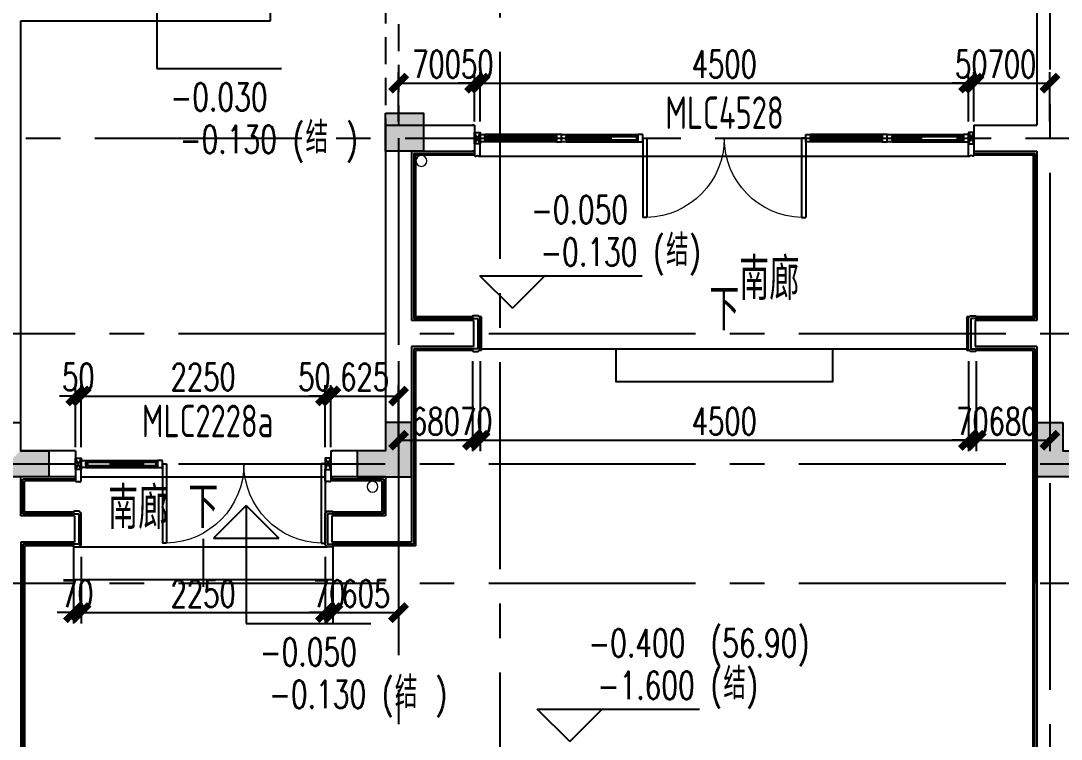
# Model space of a CAD drawing. Extents: x 296441 to 853063, y 459050 to 1117990.
# Drawn here: x 639418 to 649002, y 723777 to 730393 of the extents above; entities that cross this region are included whole.
import ezdxf

# ---------------------------------------------------------------- set-up
doc = ezdxf.new("R2010")
doc.units = 0
doc.header["$LTSCALE"] = 1000
doc.linetypes.add('14-GRID$0$CENTER2', pattern=[28.575, 19.05, -3.175, 3.175, -3.175])
doc.linetypes.add('DZ-3-PLAN-FL01$0$DASHED2', pattern=[0.375, 0.25, -0.125])
for name, color, linetype in [('0-COL', 50, 'Continuous'), ('0-COL-H1', 170, 'Continuous'), ('14-GRID$0$G-GRID', 9, '14-GRID$0$CENTER2'), ('14-PLAN-BS01-P$0$A-OVLK', 140, 'Continuous'), ('14-PLAN-BS01-P$0$A-WALL-FNSH', 6, 'Continuous'), ('20-PLAN-FL01-P$0$A-WALL', 1, 'Continuous'), ('DIM_ELEV', 3, 'Continuous'), ('DZ-3-PLAN-FL01$0$A-WALL', 1, 'Continuous'), ('DZ-3-TEXT-FL01$0$A-ROOM-IDEN', 4, 'Continuous'), ('DZ-PLAN-MAIN-FL01$0$A-WIND-IDEN', 33, 'Continuous'), ('DZ-TEXT-FL01$0$A-ROOM-IDEN', 4, 'Continuous'), ('E2-E3-FL01$0$A-WALL', 1, 'Continuous'), ('E2-E3-FL01$0$E1-FL01$0$A-ANNO-ARRW', 2, 'Continuous'), ('E2-E3-FL01$0$E1-FL01$0$A-DOOR', 4, 'Continuous'), ('E2-E3-FL01$0$E1-FL01$0$A-FLOR', 23, 'Continuous'), ('E2-E3-FL01$0$E1-FL01$0$A-OVLK', 140, 'Continuous'), ('E2-E3-FL01$0$E1-FL01$0$A-SECT-WIND', 155, 'Continuous'), ('E2-E3-FL01$0$E1-FL01$0$A-SECT-WOOD', 17, 'Continuous'), ('E2-E3-FL01$0$E1-FL01$0$A-WALL', 1, 'Continuous'), ('E2-E3-FL01$0$E1-FL01$0$A-WALL-FNSH', 6, 'Continuous'), ('E2-E3-FL01$0$E1-FL01$0$G-XREF', 2, 'Continuous'), ('E2-E3-FL01$0$menchuangtao1$0$A-DETL-STONE', 42, 'Continuous'), ('E2-E3-FL01$0$menchuangtao1$0$A-WALL', 1, 'Continuous'), ('E2-E3-FL01$0$menchuangtao1$0$A_CUR_FRAME', 112, 'Continuous'), ('E2-E3-FL01$0$menchuangtao2$0$A-DETL-STONE', 42, 'Continuous'), ('E2-E3-FL01$0$menchuangtao2$0$A-WALL', 1, 'Continuous'), ('E4-FL01$0$E1-FL01$0$A-WALL', 1, 'Continuous'), ('PUB_TEXT', 7, 'Continuous'), ('WALL', 242, 'Continuous'), ('ZT1_Dim---标注---PM、LM、DY、JD', 252, 'Continuous')]:
    doc.layers.add(name, color=color, linetype=linetype)
doc.layers.add('E2-E3-FL01$0$E1-FL01$0$P-SEWG-EQPM', color=4, linetype='Continuous', lineweight=0)
doc.styles.add('_TCH_DIM', font='SIMPLEX', dxfattribs={"bigfont": 'GBCBIG'})
doc.styles.get("Standard").update_dxf_attribs({"font": 'gbenor.shx', "bigfont": 'gbcbig.shx'})
doc.styles.add('ZT-DIMSTYLE', font='ROMANS.shx', dxfattribs={"width": 0.7, "bigfont": 'CHINESE.shx'})
doc.dimstyles.new('ZT-DIM100', dxfattribs={"dimscale": 100, "dimtxt": 2.5, "dimasz": 1.5, "dimexe": 1, "dimexo": 1, "dimgap": 0.5, "dimtad": 1, "dimdec": 0, "dimdsep": 46, "dimtxsty": 'ZT-DIMSTYLE', "dimblk": 'ARCHTICK', "dimcen": 2.5, "dimclrd": 175, "dimclre": 175, "dimclrt": 7, "dimazin": 2, "dimtfac": 1, "dimtix": 1, "dimtmove": 2, "dimatfit": 3, "dimfxl": 0, "dimarcsym": 0})

# ---------------------------------------------------------------- blocks, each defined once
blk = doc.blocks.new('tt13')
at = {"layer": 'DIM_ELEV'}
for p, q in [((860655.5, 247314.1), (860655.5, 246228.6)), ((860655.5, 246228.6), (861805.5, 246228.6)), ((863930.8, 244021), (863630.8, 244321)), ((863630.8, 244321), (865126.8, 244321)), ((863930.8, 244021), (864230.8, 244321)), ((861478.1, 242204.8), (861178.1, 241904.8)), ((861478.1, 242204.8), (861778.1, 241904.8)), ((861478.1, 242204.8), (861478.1, 241119.3)), ((861178.1, 241904.8), (861778.1, 241904.8)), ((861478.1, 241119.3), (862628.1, 241119.3)), ((864458.8, 240030.3), (864158.8, 240330.3)), ((864158.8, 240330.3), (865654.8, 240330.3)), ((864458.8, 240030.3), (864758.8, 240330.3))]:
    blk.add_line(p, q, dxfattribs=at)
at = {"layer": 'DZ-3-TEXT-FL01$0$A-ROOM-IDEN'}
for p in [(866019.4, 244097.6), (860206.3, 241989)]:
    blk.add_text('南廊', height=385.82, dxfattribs=at).set_placement(p)
at = {"layer": 'DZ-PLAN-MAIN-FL01$0$A-WIND-IDEN', "color": 2, "width": 0.8}
for s, p in [('MLC4528', (865339.6, 245673.1)), ('MLC2228a', (860517.7, 242833.7))]:
    blk.add_text(s, height=300, dxfattribs=at).set_placement(p)
at = {"layer": 'PUB_TEXT', "style": '_TCH_DIM', "width": 0.705882}
for s, p in [('-0.030', (860781.2, 245838.6)), ('(', (861905.5, 245448.6)), (')', (862399, 245448.6)), ('-0.130', (860867, 245448.6)), ('-0.050', (864102.5, 244801)), ('-0.130', (864188.2, 244411)), ('(', (865226.8, 244411)), (')', (865557.4, 244411)), ('-0.400', (864630.5, 240810.3)), ('(56.90)', (865754.8, 240810.3)), ('-0.050', (861603.8, 240729.3)), ('(', (862728.1, 240339.3)), (')', (863221.6, 240339.3)), ('-1.600', (864716.2, 240420.3)), ('(', (865754.8, 240420.3)), (')', (866085.4, 240420.3)), ('-0.130', (861689.5, 240339.3))]:
    blk.add_text(s, height=255, dxfattribs=at).set_placement(p)
at = {"layer": 'PUB_TEXT', "style": '_TCH_DIM'}
for p in [(862025.5, 245448.6), (865346.8, 244411), (865874.8, 240420.3), (862848.1, 240339.3)]:
    blk.add_text('结', height=289.4, dxfattribs=at).set_placement(p)
blk = doc.blocks.new('E2-E3-FL01$0$menchuangtao1')
at = {"layer": 'E2-E3-FL01$0$menchuangtao1$0$A-DETL-STONE'}
blk.add_lwpolyline([(-10, -52.5), (-10, -159.2, -0.471625), (-15, -162.1, -0.528396), (-19.5, -164.7, 0.241692), (-50.5, -164.7, -0.528396), (-55, -162.1, -0.471625), (-60, -159.2), (-60, -52.5)], format="xyb", close=True, dxfattribs=at)
at = {"layer": 'E2-E3-FL01$0$menchuangtao1$0$A-WALL'}
for p, q in [((-10, 120), (-10, -120)), ((-10, 120), (10, 120)), ((-10, -120), (10, -120))]:
    blk.add_line(p, q, dxfattribs=at)
at = {"layer": 'E2-E3-FL01$0$menchuangtao1$0$A_CUR_FRAME'}
for p, q in [((-60, -52.5), (-10, 52.5)), ((-60, 52.5), (-10, -52.5))]:
    blk.add_line(p, q, dxfattribs=at)
blk.add_lwpolyline([(-10, -52.5), (-10, 52.5), (-60, 52.5), (-60, -52.5)], close=True, dxfattribs=at)
blk = doc.blocks.new('E2-E3-FL01$0$menchuangtao2')
at = {"layer": 'E2-E3-FL01$0$menchuangtao2$0$A-DETL-STONE'}
blk.add_lwpolyline([(40, 140), (40, -140), (40, -140), (-10, -140), (-10, -159), (-4, -165), (42, -165), (45, -162), (45, -159), (48, -159), (48, -156, 0.414214), (57, -147), (60, -147), (60, -147), (60, 147), (57, 147, 0.414214), (48, 156), (48, 159), (45, 159), (45, 162), (42, 165), (-4, 165), (-10, 159), (-10, 140)], format="xyb", close=True, dxfattribs=at)
at = {"layer": 'E2-E3-FL01$0$menchuangtao2$0$A-WALL'}
blk.add_line((0, 120), (0, -120), dxfattribs=at)
blk.add_line((0, 120), (0, -120), dxfattribs=at)
blk = doc.blocks.new('E2-E3-FL01$0$E1-FL01$0$B-PLAN-FL01$0$$DorLib2D$00000002')
for p, q in [((-0.5, 0), (-0.5, 0.4875)), ((-0.475, 0.4875), (-0.5, 0.4875)), ((-0.475, 0), (-0.475, 0.4875)), ((0.475, 0), (0.475, 0.4875)), ((0.475, 0.4875), (0.5, 0.4875)), ((0.5, 0), (0.5, 0.4875)), ((-0.5, 0), (-0.475, 0)), ((0.5, 0), (0.475, 0))]:
    blk.add_line(p, q)
at = {"lineweight": 13}
for centre, start, end in [((-0.4875, 0), 0, 88.53072), ((0.4875, 0), 91.46928, 180)]:
    blk.add_arc(centre, 0.4875, start, end, dxfattribs=at)
blk = doc.blocks.new('E2-E3-FL01$0$E1-FL01$0$750----DDDD')
at = {"layer": 'E2-E3-FL01$0$E1-FL01$0$A-SECT-WIND'}
for p, q in [((45, 32.5), (705, 32.5)), ((60, 15), (690, 15)), ((45, -32.5), (705, -32.5)), ((60, -15), (690, -15))]:
    blk.add_line(p, q, dxfattribs=at)
at = {"layer": 'E2-E3-FL01$0$E1-FL01$0$A-SECT-WOOD'}
for points in [[(0, 32.5), (45, 32.5), (45, -32.5), (0, -32.5)], [(60, 15), (60, -15), (45, -15), (45, 15)], [(690, 15), (690, -15), (705, -15), (705, 15)], [(750, 32.5), (705, 32.5), (705, -32.5), (750, -32.5)]]:
    blk.add_lwpolyline(points, close=True, dxfattribs=at)
blk = doc.blocks.new('9.6N一层')
at = {"layer": 'DZ-3-PLAN-FL01$0$A-WALL', "color": 33, "linetype": 'DZ-3-PLAN-FL01$0$DASHED2'}
for p, q in [((701381.5, 211323.4), (701381.5, 208143.4)), ((701501.5, 211203.4), (701501.5, 208143.4))]:
    blk.add_line(p, q, dxfattribs=at)
at = {"layer": 'E2-E3-FL01$0$A-WALL'}
blk.add_line((704356.5, 205143.4), (704861.5, 205143.4), dxfattribs=at)
at = {"layer": 'E2-E3-FL01$0$E1-FL01$0$A-ANNO-ARRW'}
for points in [[(698381.5, 206154.6, 0, 0, 0), (698381.5, 206012.3, 80, 0, 0), (698381.5, 205712.3, 0, 0, 0)], [(703181.5, 204333.3, 0, 0, 0), (703181.5, 204190.9, 80, 0, 0), (703181.5, 203890.9, 0, 0, 0)]]:
    blk.add_lwpolyline(points, format="xyseb", dxfattribs=at)
blk.add_lwpolyline([(703181.5, 204333.3), (703181.5, 203890.9)], dxfattribs=at)
at = {"layer": 'E2-E3-FL01$0$E1-FL01$0$A-FLOR'}
for p, q in [((700640.5, 207858.4), (696122.5, 207858.4)), ((704306.5, 204903.4), (702056.5, 204903.4))]:
    blk.add_line(p, q, dxfattribs=at)
at = {"layer": 'E2-E3-FL01$0$E1-FL01$0$A-OVLK'}
for p, q in [((695536.5, 207868.4), (695536.5, 206378.4)), ((696081.5, 207868.4), (695536.5, 207868.4)), ((701226.5, 207868.4), (700681.5, 207868.4)), ((701226.5, 207868.4), (701226.5, 206378.4)), ((695536.5, 206378.4), (696061.5, 206378.4)), ((696123.6, 206378.4), (696146.5, 206378.4)), ((696146.5, 206378.4), (696146.5, 206068.4)), ((700616.5, 206378.4), (700639.4, 206378.4)), ((700616.5, 206068.4), (700616.5, 206378.4)), ((700701.5, 206378.4), (701226.5, 206378.4)), ((695536.5, 206068.4), (696061.5, 206068.4)), ((695536.5, 206068.4), (695536.5, 203923.4)), ((696123.6, 206068.4), (696146.5, 206068.4)), ((700616.5, 206083.4), (696146.5, 206083.4)), ((700616.5, 206068.4), (700639.4, 206068.4)), ((700701.5, 206068.4), (701226.5, 206068.4)), ((701226.5, 206068.4), (701226.5, 204268.4)), ((701536.5, 204868.4), (701536.5, 204578.4)), ((701536.5, 204868.4), (702006.5, 204868.4)), ((704356.5, 204868.4), (704826.5, 204868.4)), ((704826.5, 204578.4), (704826.5, 204868.4)), ((701536.5, 204578.4), (701986.5, 204578.4)), ((704376.5, 204578.4), (704826.5, 204578.4)), ((701226.5, 204268.4), (701986.5, 204268.4)), ((701986.5, 204264.4), (701986.5, 203958.4)), ((704324.5, 204258.4), (702038.5, 204258.4)), ((704376.5, 204268.4), (704826.5, 204268.4)), ((704376.5, 204264.4), (704376.5, 203958.4)), ((704826.5, 204268.4), (704826.5, 203923.4)), ((704376.5, 203958.4), (701986.5, 203958.4))]:
    blk.add_line(p, q, dxfattribs=at)
blk.add_lwpolyline([(699381.5, 206083.4), (699381.5, 205783.4), (697381.5, 205783.4), (697381.5, 206083.4)], dxfattribs=at)
at = {"layer": 'E2-E3-FL01$0$E1-FL01$0$A-WALL'}
for p, q in [((695501.5, 212403.4), (695501.5, 208143.4)), ((704861.5, 205143.4), (704861.5, 209103.4)), ((696071.5, 208143.4), (695501.5, 208143.4)), ((701501.5, 208143.4), (700691.5, 208143.4)), ((701501.5, 208143.4), (701501.5, 205143.4)), ((695501.5, 207903.4), (695501.5, 206343.4)), ((696071.5, 207903.4), (695501.5, 207903.4)), ((701261.5, 207903.4), (700691.5, 207903.4)), ((701261.5, 207903.4), (701261.5, 206343.4)), ((695501.5, 206343.4), (696071.5, 206343.4)), ((700691.5, 206343.4), (701261.5, 206343.4)), ((695501.5, 206103.4), (696071.5, 206103.4)), ((695501.5, 206103.4), (695501.5, 203923.4)), ((700691.5, 206103.4), (701261.5, 206103.4)), ((701261.5, 206103.4), (701261.5, 204303.4)), ((701501.5, 205143.4), (701996.5, 205143.4)), ((704366.5, 205143.4), (704861.5, 205143.4)), ((701501.5, 204903.4), (701501.5, 204543.4)), ((701501.5, 204903.4), (701996.5, 204903.4)), ((704366.5, 204903.4), (704861.5, 204903.4)), ((704861.5, 204543.4), (704861.5, 204903.4)), ((701501.5, 204543.4), (701996.5, 204543.4)), ((704366.5, 204543.4), (704861.5, 204543.4)), ((701261.5, 204303.4), (701996.5, 204303.4)), ((704366.5, 204303.4), (704861.5, 204303.4)), ((704861.5, 204303.4), (704861.5, 203923.4))]:
    blk.add_line(p, q, dxfattribs=at)
at = {"layer": 'E2-E3-FL01$0$E1-FL01$0$A-WALL-FNSH'}
for p, q in [((695521.5, 207883.4), (695521.5, 206363.4)), ((696081.5, 207883.4), (695521.5, 207883.4)), ((701241.5, 207883.4), (700681.5, 207883.4)), ((701241.5, 207883.4), (701241.5, 206363.4)), ((695521.5, 206363.4), (696071.5, 206363.4)), ((700691.5, 206363.4), (701241.5, 206363.4)), ((695521.5, 206083.4), (696071.5, 206083.4)), ((695521.5, 206083.4), (695521.5, 203923.4)), ((700691.5, 206083.4), (701241.5, 206083.4)), ((701241.5, 206083.4), (701241.5, 204283.4)), ((701521.5, 204883.4), (701521.5, 204563.4)), ((701521.5, 204883.4), (702006.5, 204883.4)), ((704356.5, 204883.4), (704841.5, 204883.4)), ((704841.5, 204563.4), (704841.5, 204883.4)), ((701521.5, 204563.4), (701996.5, 204563.4)), ((704366.5, 204563.4), (704841.5, 204563.4)), ((701241.5, 204283.4), (701996.5, 204283.4)), ((704366.5, 204283.4), (704841.5, 204283.4)), ((704841.5, 204283.4), (704841.5, 203923.4))]:
    blk.add_line(p, q, dxfattribs=at)
at = {"layer": 'E2-E3-FL01$0$E1-FL01$0$P-SEWG-EQPM'}
for centre in [(701171.5, 207813.4), (701621.5, 204813.4)]:
    blk.add_circle(centre, 50, dxfattribs=at)
at = {"layer": 'WALL'}
for p, q in [((702561.5, 209103.4), (702561.5, 209343.4)), ((704581.5, 209103.4), (702561.5, 209103.4)), ((704861.5, 209103.4), (704581.5, 209103.4))]:
    blk.add_line(p, q, dxfattribs=at)
at = {"extrusion": (0, 0, -1), "zscale": -1}
for p in [(-696881.5, 208023.4), (-699881.5, 208023.4), (-704306.5, 205023.4)]:
    blk.add_blockref('E2-E3-FL01$0$E1-FL01$0$750----DDDD', p, dxfattribs=at)
for p in [(696881.5, 208023.4), (699881.5, 208023.4)]:
    blk.add_blockref('E2-E3-FL01$0$E1-FL01$0$750----DDDD', p)
at = {"layer": 'E2-E3-FL01$0$E1-FL01$0$A-DOOR', "xscale": 1500, "yscale": 1500, "zscale": 1500, "rotation": 180}
for p in [(698381.5, 208023.4), (702806.5, 205023.4)]:
    blk.add_blockref('E2-E3-FL01$0$E1-FL01$0$B-PLAN-FL01$0$$DorLib2D$00000002', p, dxfattribs=at)
at = {"layer": 'E2-E3-FL01$0$E1-FL01$0$G-XREF', "extrusion": (0, 0, -1), "zscale": -1}
for name, p in [('E2-E3-FL01$0$menchuangtao1', (-696071.5, 208023.4)), ('E2-E3-FL01$0$menchuangtao2', (-700691.5, 206223.4)), ('E2-E3-FL01$0$menchuangtao1', (-701996.5, 205023.4)), ('E2-E3-FL01$0$menchuangtao2', (-704366.5, 204423.4))]:
    blk.add_blockref(name, p, dxfattribs=at)
at = {"layer": 'E2-E3-FL01$0$E1-FL01$0$G-XREF'}
for name, p in [('E2-E3-FL01$0$menchuangtao1', (700691.5, 208023.4)), ('E2-E3-FL01$0$menchuangtao2', (696071.5, 206223.4)), ('E2-E3-FL01$0$menchuangtao1', (704366.5, 205023.4)), ('E2-E3-FL01$0$menchuangtao2', (701996.5, 204423.4))]:
    blk.add_blockref(name, p, dxfattribs=at)
blk = doc.blocks.new('_ArchTick')
at = {"color": 0, "linetype": 'ByBlock', "const_width": 0.4}
blk.add_lwpolyline([(-0.5, -0.5), (0.5, 0.5)], dxfattribs=at)
blk = doc.blocks.new('*D942')
at = {"layer": 'Defpoints', "color": 0, "ltscale": 1000, "transparency": 16777216}
for p in [(648218.5, 727357.6), (648898.5, 727357.6), (648898.5, 726529.8)]:
    blk.add_point(p, dxfattribs=at)
at = {"layer": 'ZT1_Dim---标注---PM、LM、DY、JD', "color": 175, "linetype": 'ByBlock', "lineweight": -2, "ltscale": 1000, "transparency": 16777216}
for p, q in [((648218.5, 727257.6), (648218.5, 726429.8)), ((648898.5, 727257.6), (648898.5, 726429.8)), ((648218.5, 726529.8), (648898.5, 726529.8))]:
    blk.add_line(p, q, dxfattribs=at)
at = {"layer": 'ZT1_Dim---标注---PM、LM、DY、JD', "color": 175, "lineweight": -2, "ltscale": 1000, "transparency": 16777216, "xscale": 150, "yscale": 150, "zscale": 150, "rotation": 180}
blk.add_blockref('_ArchTick', (648218.5, 726529.8), dxfattribs=at)
at = {"layer": 'ZT1_Dim---标注---PM、LM、DY、JD', "color": 175, "lineweight": -2, "ltscale": 1000, "transparency": 16777216, "xscale": 150, "yscale": 150, "zscale": 150}
blk.add_blockref('_ArchTick', (648898.5, 726529.8), dxfattribs=at)
at = {"layer": 'ZT1_Dim---标注---PM、LM、DY、JD', "color": 7, "ltscale": 1000, "transparency": 16777216, "insert": (648558.5, 726704.8), "char_height": 250, "attachment_point": 5, "style": 'ZT-DIMSTYLE'}
blk.add_mtext('680', dxfattribs=at)
blk = doc.blocks.new('*D943')
at = {"layer": 'Defpoints', "color": 0, "ltscale": 1000, "transparency": 16777216}
for p in [(648148.5, 727357.6), (648218.5, 727357.6), (648218.5, 726529.8)]:
    blk.add_point(p, dxfattribs=at)
at = {"layer": 'ZT1_Dim---标注---PM、LM、DY、JD', "color": 175, "linetype": 'ByBlock', "lineweight": -2, "ltscale": 1000, "transparency": 16777216}
for p, q in [((648148.5, 727257.6), (648148.5, 726429.8)), ((648218.5, 727257.6), (648218.5, 726429.8)), ((648148.5, 726529.8), (647998.5, 726529.8)), ((648148.5, 726529.8), (648218.5, 726529.8)), ((648218.5, 726529.8), (648368.5, 726529.8))]:
    blk.add_line(p, q, dxfattribs=at)
at = {"layer": 'ZT1_Dim---标注---PM、LM、DY、JD', "color": 175, "lineweight": -2, "ltscale": 1000, "transparency": 16777216, "xscale": 150, "yscale": 150, "zscale": 150}
blk.add_blockref('_ArchTick', (648148.5, 726529.8), dxfattribs=at)
at = {"layer": 'ZT1_Dim---标注---PM、LM、DY、JD', "color": 175, "lineweight": -2, "ltscale": 1000, "transparency": 16777216, "xscale": 150, "yscale": 150, "zscale": 150, "rotation": 180}
blk.add_blockref('_ArchTick', (648218.5, 726529.8), dxfattribs=at)
at = {"layer": 'ZT1_Dim---标注---PM、LM、DY、JD', "color": 7, "ltscale": 1000, "transparency": 16777216, "insert": (648183.5, 726704.8), "char_height": 250, "attachment_point": 5, "style": 'ZT-DIMSTYLE'}
blk.add_mtext('70', dxfattribs=at)
blk = doc.blocks.new('*D944')
at = {"layer": 'Defpoints', "color": 0, "ltscale": 1000, "transparency": 16777216}
for p in [(643648.5, 727357.6), (648148.5, 727357.6), (648148.5, 726529.8)]:
    blk.add_point(p, dxfattribs=at)
at = {"layer": 'ZT1_Dim---标注---PM、LM、DY、JD', "color": 175, "linetype": 'ByBlock', "lineweight": -2, "ltscale": 1000, "transparency": 16777216}
for p, q in [((643648.5, 727257.6), (643648.5, 726429.8)), ((648148.5, 727257.6), (648148.5, 726429.8)), ((643648.5, 726529.8), (648148.5, 726529.8))]:
    blk.add_line(p, q, dxfattribs=at)
at = {"layer": 'ZT1_Dim---标注---PM、LM、DY、JD', "color": 175, "lineweight": -2, "ltscale": 1000, "transparency": 16777216, "xscale": 150, "yscale": 150, "zscale": 150, "rotation": 180}
blk.add_blockref('_ArchTick', (643648.5, 726529.8), dxfattribs=at)
at = {"layer": 'ZT1_Dim---标注---PM、LM、DY、JD', "color": 175, "lineweight": -2, "ltscale": 1000, "transparency": 16777216, "xscale": 150, "yscale": 150, "zscale": 150}
blk.add_blockref('_ArchTick', (648148.5, 726529.8), dxfattribs=at)
at = {"layer": 'ZT1_Dim---标注---PM、LM、DY、JD', "color": 7, "ltscale": 1000, "transparency": 16777216, "insert": (645898.5, 726704.8), "char_height": 250, "attachment_point": 5, "style": 'ZT-DIMSTYLE'}
blk.add_mtext('4500', dxfattribs=at)
blk = doc.blocks.new('*D945')
at = {"layer": 'Defpoints', "color": 0, "ltscale": 1000, "transparency": 16777216}
for p in [(643578.5, 727357.6), (643648.5, 727357.6), (643648.5, 726529.8)]:
    blk.add_point(p, dxfattribs=at)
at = {"layer": 'ZT1_Dim---标注---PM、LM、DY、JD', "color": 175, "linetype": 'ByBlock', "lineweight": -2, "ltscale": 1000, "transparency": 16777216}
for p, q in [((643578.5, 727257.6), (643578.5, 726429.8)), ((643648.5, 727257.6), (643648.5, 726429.8)), ((643578.5, 726529.8), (643428.5, 726529.8)), ((643578.5, 726529.8), (643648.5, 726529.8)), ((643648.5, 726529.8), (643798.5, 726529.8))]:
    blk.add_line(p, q, dxfattribs=at)
at = {"layer": 'ZT1_Dim---标注---PM、LM、DY、JD', "color": 175, "lineweight": -2, "ltscale": 1000, "transparency": 16777216, "xscale": 150, "yscale": 150, "zscale": 150}
blk.add_blockref('_ArchTick', (643578.5, 726529.8), dxfattribs=at)
at = {"layer": 'ZT1_Dim---标注---PM、LM、DY、JD', "color": 175, "lineweight": -2, "ltscale": 1000, "transparency": 16777216, "xscale": 150, "yscale": 150, "zscale": 150, "rotation": 180}
blk.add_blockref('_ArchTick', (643648.5, 726529.8), dxfattribs=at)
at = {"layer": 'ZT1_Dim---标注---PM、LM、DY、JD', "color": 7, "ltscale": 1000, "transparency": 16777216, "insert": (643613.5, 726704.8), "char_height": 250, "attachment_point": 5, "style": 'ZT-DIMSTYLE'}
blk.add_mtext('70', dxfattribs=at)
blk = doc.blocks.new('*D937')
at = {"layer": 'Defpoints', "color": 0, "ltscale": 1000, "transparency": 16777216}
for p in [(642898.5, 727357.6), (643578.5, 727357.6), (643578.5, 726529.8)]:
    blk.add_point(p, dxfattribs=at)
at = {"layer": 'ZT1_Dim---标注---PM、LM、DY、JD', "color": 175, "linetype": 'ByBlock', "lineweight": -2, "ltscale": 1000, "transparency": 16777216}
for p, q in [((642898.5, 727257.6), (642898.5, 726429.8)), ((643578.5, 727257.6), (643578.5, 726429.8)), ((642898.5, 726529.8), (643578.5, 726529.8))]:
    blk.add_line(p, q, dxfattribs=at)
at = {"layer": 'ZT1_Dim---标注---PM、LM、DY、JD', "color": 175, "lineweight": -2, "ltscale": 1000, "transparency": 16777216, "xscale": 150, "yscale": 150, "zscale": 150, "rotation": 180}
blk.add_blockref('_ArchTick', (642898.5, 726529.8), dxfattribs=at)
at = {"layer": 'ZT1_Dim---标注---PM、LM、DY、JD', "color": 175, "lineweight": -2, "ltscale": 1000, "transparency": 16777216, "xscale": 150, "yscale": 150, "zscale": 150}
blk.add_blockref('_ArchTick', (643578.5, 726529.8), dxfattribs=at)
at = {"layer": 'ZT1_Dim---标注---PM、LM、DY、JD', "color": 7, "ltscale": 1000, "transparency": 16777216, "insert": (643238.5, 726704.8), "char_height": 250, "attachment_point": 5, "style": 'ZT-DIMSTYLE'}
blk.add_mtext('680', dxfattribs=at)
blk = doc.blocks.new('*D938')
at = {"layer": 'Defpoints', "color": 0, "ltscale": 1000, "transparency": 16777216}
for p in [(648898.5, 729819.1), (648198.5, 729365.1), (648898.5, 729365.1)]:
    blk.add_point(p, dxfattribs=at)
at = {"layer": 'ZT1_Dim---标注---PM、LM、DY、JD', "color": 175, "linetype": 'ByBlock', "lineweight": -2, "ltscale": 1000, "transparency": 16777216}
for p, q in [((648198.5, 729465.1), (648198.5, 729919.1)), ((648898.5, 729465.1), (648898.5, 729919.1)), ((648198.5, 729819.1), (648898.5, 729819.1))]:
    blk.add_line(p, q, dxfattribs=at)
at = {"layer": 'ZT1_Dim---标注---PM、LM、DY、JD', "color": 175, "lineweight": -2, "ltscale": 1000, "transparency": 16777216, "xscale": 150, "yscale": 150, "zscale": 150, "rotation": 180}
blk.add_blockref('_ArchTick', (648198.5, 729819.1), dxfattribs=at)
at = {"layer": 'ZT1_Dim---标注---PM、LM、DY、JD', "color": 175, "lineweight": -2, "ltscale": 1000, "transparency": 16777216, "xscale": 150, "yscale": 150, "zscale": 150}
blk.add_blockref('_ArchTick', (648898.5, 729819.1), dxfattribs=at)
at = {"layer": 'ZT1_Dim---标注---PM、LM、DY、JD', "color": 7, "ltscale": 1000, "transparency": 16777216, "insert": (648548.5, 729994.1), "char_height": 250, "attachment_point": 5, "style": 'ZT-DIMSTYLE'}
blk.add_mtext('700', dxfattribs=at)
blk = doc.blocks.new('*D939')
at = {"layer": 'Defpoints', "color": 0, "ltscale": 1000, "transparency": 16777216}
for p in [(648198.5, 729819.1), (648148.5, 729365.1), (648198.5, 729365.1)]:
    blk.add_point(p, dxfattribs=at)
at = {"layer": 'ZT1_Dim---标注---PM、LM、DY、JD', "color": 175, "linetype": 'ByBlock', "lineweight": -2, "ltscale": 1000, "transparency": 16777216}
for p, q in [((648148.5, 729465.1), (648148.5, 729919.1)), ((648198.5, 729465.1), (648198.5, 729919.1)), ((648148.5, 729819.1), (647998.5, 729819.1)), ((648148.5, 729819.1), (648198.5, 729819.1)), ((648198.5, 729819.1), (648348.5, 729819.1))]:
    blk.add_line(p, q, dxfattribs=at)
at = {"layer": 'ZT1_Dim---标注---PM、LM、DY、JD', "color": 175, "lineweight": -2, "ltscale": 1000, "transparency": 16777216, "xscale": 150, "yscale": 150, "zscale": 150}
blk.add_blockref('_ArchTick', (648148.5, 729819.1), dxfattribs=at)
at = {"layer": 'ZT1_Dim---标注---PM、LM、DY、JD', "color": 175, "lineweight": -2, "ltscale": 1000, "transparency": 16777216, "xscale": 150, "yscale": 150, "zscale": 150, "rotation": 180}
blk.add_blockref('_ArchTick', (648198.5, 729819.1), dxfattribs=at)
at = {"layer": 'ZT1_Dim---标注---PM、LM、DY、JD', "color": 7, "ltscale": 1000, "transparency": 16777216, "insert": (648173.5, 729994.1), "char_height": 250, "attachment_point": 5, "style": 'ZT-DIMSTYLE'}
blk.add_mtext('50', dxfattribs=at)
blk = doc.blocks.new('*D940')
at = {"layer": 'Defpoints', "color": 0, "ltscale": 1000, "transparency": 16777216}
for p in [(648148.5, 729819.1), (643648.5, 729365.1), (648148.5, 729365.1)]:
    blk.add_point(p, dxfattribs=at)
at = {"layer": 'ZT1_Dim---标注---PM、LM、DY、JD', "color": 175, "linetype": 'ByBlock', "lineweight": -2, "ltscale": 1000, "transparency": 16777216}
for p, q in [((643648.5, 729465.1), (643648.5, 729919.1)), ((648148.5, 729465.1), (648148.5, 729919.1)), ((643648.5, 729819.1), (648148.5, 729819.1))]:
    blk.add_line(p, q, dxfattribs=at)
at = {"layer": 'ZT1_Dim---标注---PM、LM、DY、JD', "color": 175, "lineweight": -2, "ltscale": 1000, "transparency": 16777216, "xscale": 150, "yscale": 150, "zscale": 150, "rotation": 180}
blk.add_blockref('_ArchTick', (643648.5, 729819.1), dxfattribs=at)
at = {"layer": 'ZT1_Dim---标注---PM、LM、DY、JD', "color": 175, "lineweight": -2, "ltscale": 1000, "transparency": 16777216, "xscale": 150, "yscale": 150, "zscale": 150}
blk.add_blockref('_ArchTick', (648148.5, 729819.1), dxfattribs=at)
at = {"layer": 'ZT1_Dim---标注---PM、LM、DY、JD', "color": 7, "ltscale": 1000, "transparency": 16777216, "insert": (645898.5, 729994.1), "char_height": 250, "attachment_point": 5, "style": 'ZT-DIMSTYLE'}
blk.add_mtext('4500', dxfattribs=at)
blk = doc.blocks.new('*D941')
at = {"layer": 'Defpoints', "color": 0, "ltscale": 1000, "transparency": 16777216}
for p in [(643648.5, 729819.1), (643598.5, 729365.1), (643648.5, 729365.1)]:
    blk.add_point(p, dxfattribs=at)
at = {"layer": 'ZT1_Dim---标注---PM、LM、DY、JD', "color": 175, "linetype": 'ByBlock', "lineweight": -2, "ltscale": 1000, "transparency": 16777216}
for p, q in [((643598.5, 729465.1), (643598.5, 729919.1)), ((643648.5, 729465.1), (643648.5, 729919.1)), ((643598.5, 729819.1), (643448.5, 729819.1)), ((643598.5, 729819.1), (643648.5, 729819.1)), ((643648.5, 729819.1), (643798.5, 729819.1))]:
    blk.add_line(p, q, dxfattribs=at)
at = {"layer": 'ZT1_Dim---标注---PM、LM、DY、JD', "color": 175, "lineweight": -2, "ltscale": 1000, "transparency": 16777216, "xscale": 150, "yscale": 150, "zscale": 150}
blk.add_blockref('_ArchTick', (643598.5, 729819.1), dxfattribs=at)
at = {"layer": 'ZT1_Dim---标注---PM、LM、DY、JD', "color": 175, "lineweight": -2, "ltscale": 1000, "transparency": 16777216, "xscale": 150, "yscale": 150, "zscale": 150, "rotation": 180}
blk.add_blockref('_ArchTick', (643648.5, 729819.1), dxfattribs=at)
at = {"layer": 'ZT1_Dim---标注---PM、LM、DY、JD', "color": 7, "ltscale": 1000, "transparency": 16777216, "insert": (643623.5, 729994.1), "char_height": 250, "attachment_point": 5, "style": 'ZT-DIMSTYLE'}
blk.add_mtext('50', dxfattribs=at)
blk = doc.blocks.new('*D946')
at = {"layer": 'Defpoints', "color": 0, "ltscale": 1000, "transparency": 16777216}
for p in [(643598.5, 729819.1), (642898.5, 729365.1), (643598.5, 729365.1)]:
    blk.add_point(p, dxfattribs=at)
at = {"layer": 'ZT1_Dim---标注---PM、LM、DY、JD', "color": 175, "linetype": 'ByBlock', "lineweight": -2, "ltscale": 1000, "transparency": 16777216}
for p, q in [((642898.5, 729465.1), (642898.5, 729919.1)), ((643598.5, 729465.1), (643598.5, 729919.1)), ((642898.5, 729819.1), (643598.5, 729819.1))]:
    blk.add_line(p, q, dxfattribs=at)
at = {"layer": 'ZT1_Dim---标注---PM、LM、DY、JD', "color": 175, "lineweight": -2, "ltscale": 1000, "transparency": 16777216, "xscale": 150, "yscale": 150, "zscale": 150, "rotation": 180}
blk.add_blockref('_ArchTick', (642898.5, 729819.1), dxfattribs=at)
at = {"layer": 'ZT1_Dim---标注---PM、LM、DY、JD', "color": 175, "lineweight": -2, "ltscale": 1000, "transparency": 16777216, "xscale": 150, "yscale": 150, "zscale": 150}
blk.add_blockref('_ArchTick', (643598.5, 729819.1), dxfattribs=at)
at = {"layer": 'ZT1_Dim---标注---PM、LM、DY、JD', "color": 7, "ltscale": 1000, "transparency": 16777216, "insert": (643248.5, 729994.1), "char_height": 250, "attachment_point": 5, "style": 'ZT-DIMSTYLE'}
blk.add_mtext('700', dxfattribs=at)
blk = doc.blocks.new('*D973')
at = {"layer": 'Defpoints', "color": 0, "ltscale": 1000, "transparency": 16777216}
for p in [(642293.5, 725557.6), (642898.5, 725557.6), (642898.5, 724942.2)]:
    blk.add_point(p, dxfattribs=at)
at = {"layer": 'ZT1_Dim---标注---PM、LM、DY、JD', "color": 175, "linetype": 'ByBlock', "lineweight": -2, "ltscale": 1000, "transparency": 16777216}
for p, q in [((642293.5, 725457.6), (642293.5, 724842.2)), ((642898.5, 725457.6), (642898.5, 724842.2)), ((642293.5, 724942.2), (642898.5, 724942.2))]:
    blk.add_line(p, q, dxfattribs=at)
at = {"layer": 'ZT1_Dim---标注---PM、LM、DY、JD', "color": 175, "lineweight": -2, "ltscale": 1000, "transparency": 16777216, "xscale": 150, "yscale": 150, "zscale": 150, "rotation": 180}
blk.add_blockref('_ArchTick', (642293.5, 724942.2), dxfattribs=at)
at = {"layer": 'ZT1_Dim---标注---PM、LM、DY、JD', "color": 175, "lineweight": -2, "ltscale": 1000, "transparency": 16777216, "xscale": 150, "yscale": 150, "zscale": 150}
blk.add_blockref('_ArchTick', (642898.5, 724942.2), dxfattribs=at)
at = {"layer": 'ZT1_Dim---标注---PM、LM、DY、JD', "color": 7, "ltscale": 1000, "transparency": 16777216, "insert": (642596, 725117.2), "char_height": 250, "attachment_point": 5, "style": 'ZT-DIMSTYLE'}
blk.add_mtext('605', dxfattribs=at)
blk = doc.blocks.new('*D974')
at = {"layer": 'Defpoints', "color": 0, "ltscale": 1000, "transparency": 16777216}
for p in [(642223.5, 725557.6), (642293.5, 725557.6), (642293.5, 724942.2)]:
    blk.add_point(p, dxfattribs=at)
at = {"layer": 'ZT1_Dim---标注---PM、LM、DY、JD', "color": 175, "linetype": 'ByBlock', "lineweight": -2, "ltscale": 1000, "transparency": 16777216}
for p, q in [((642223.5, 725457.6), (642223.5, 724842.2)), ((642293.5, 725457.6), (642293.5, 724842.2)), ((642223.5, 724942.2), (642073.5, 724942.2)), ((642223.5, 724942.2), (642293.5, 724942.2)), ((642293.5, 724942.2), (642443.5, 724942.2))]:
    blk.add_line(p, q, dxfattribs=at)
at = {"layer": 'ZT1_Dim---标注---PM、LM、DY、JD', "color": 175, "lineweight": -2, "ltscale": 1000, "transparency": 16777216, "xscale": 150, "yscale": 150, "zscale": 150}
blk.add_blockref('_ArchTick', (642223.5, 724942.2), dxfattribs=at)
at = {"layer": 'ZT1_Dim---标注---PM、LM、DY、JD', "color": 175, "lineweight": -2, "ltscale": 1000, "transparency": 16777216, "xscale": 150, "yscale": 150, "zscale": 150, "rotation": 180}
blk.add_blockref('_ArchTick', (642293.5, 724942.2), dxfattribs=at)
at = {"layer": 'ZT1_Dim---标注---PM、LM、DY、JD', "color": 7, "ltscale": 1000, "transparency": 16777216, "insert": (642258.5, 725117.2), "char_height": 250, "attachment_point": 5, "style": 'ZT-DIMSTYLE'}
blk.add_mtext('70', dxfattribs=at)
blk = doc.blocks.new('*D968')
at = {"layer": 'Defpoints', "color": 0, "ltscale": 1000, "transparency": 16777216}
for p in [(639973.5, 725557.6), (642223.5, 725557.6), (642223.5, 724942.2)]:
    blk.add_point(p, dxfattribs=at)
at = {"layer": 'ZT1_Dim---标注---PM、LM、DY、JD', "color": 175, "linetype": 'ByBlock', "lineweight": -2, "ltscale": 1000, "transparency": 16777216}
for p, q in [((639973.5, 725457.6), (639973.5, 724842.2)), ((642223.5, 725457.6), (642223.5, 724842.2)), ((639973.5, 724942.2), (642223.5, 724942.2))]:
    blk.add_line(p, q, dxfattribs=at)
at = {"layer": 'ZT1_Dim---标注---PM、LM、DY、JD', "color": 175, "lineweight": -2, "ltscale": 1000, "transparency": 16777216, "xscale": 150, "yscale": 150, "zscale": 150, "rotation": 180}
blk.add_blockref('_ArchTick', (639973.5, 724942.2), dxfattribs=at)
at = {"layer": 'ZT1_Dim---标注---PM、LM、DY、JD', "color": 175, "lineweight": -2, "ltscale": 1000, "transparency": 16777216, "xscale": 150, "yscale": 150, "zscale": 150}
blk.add_blockref('_ArchTick', (642223.5, 724942.2), dxfattribs=at)
at = {"layer": 'ZT1_Dim---标注---PM、LM、DY、JD', "color": 7, "ltscale": 1000, "transparency": 16777216, "insert": (641098.5, 725117.2), "char_height": 250, "attachment_point": 5, "style": 'ZT-DIMSTYLE'}
blk.add_mtext('2250', dxfattribs=at)
blk = doc.blocks.new('*D969')
at = {"layer": 'Defpoints', "color": 0, "ltscale": 1000, "transparency": 16777216}
for p in [(639903.5, 725557.6), (639973.5, 725557.6), (639973.5, 724942.2)]:
    blk.add_point(p, dxfattribs=at)
at = {"layer": 'ZT1_Dim---标注---PM、LM、DY、JD', "color": 175, "linetype": 'ByBlock', "lineweight": -2, "ltscale": 1000, "transparency": 16777216}
for p, q in [((639903.5, 725457.6), (639903.5, 724842.2)), ((639973.5, 725457.6), (639973.5, 724842.2)), ((639903.5, 724942.2), (639753.5, 724942.2)), ((639903.5, 724942.2), (639973.5, 724942.2)), ((639973.5, 724942.2), (640123.5, 724942.2))]:
    blk.add_line(p, q, dxfattribs=at)
at = {"layer": 'ZT1_Dim---标注---PM、LM、DY、JD', "color": 175, "lineweight": -2, "ltscale": 1000, "transparency": 16777216, "xscale": 150, "yscale": 150, "zscale": 150}
blk.add_blockref('_ArchTick', (639903.5, 724942.2), dxfattribs=at)
at = {"layer": 'ZT1_Dim---标注---PM、LM、DY、JD', "color": 175, "lineweight": -2, "ltscale": 1000, "transparency": 16777216, "xscale": 150, "yscale": 150, "zscale": 150, "rotation": 180}
blk.add_blockref('_ArchTick', (639973.5, 724942.2), dxfattribs=at)
at = {"layer": 'ZT1_Dim---标注---PM、LM、DY、JD', "color": 7, "ltscale": 1000, "transparency": 16777216, "insert": (639938.5, 725117.2), "char_height": 250, "attachment_point": 5, "style": 'ZT-DIMSTYLE'}
blk.add_mtext('70', dxfattribs=at)
blk = doc.blocks.new('*D970')
at = {"layer": 'Defpoints', "color": 0, "ltscale": 1000, "transparency": 16777216}
for p in [(642898.5, 726937.7), (642273.5, 726365.1), (642898.5, 726365.1)]:
    blk.add_point(p, dxfattribs=at)
at = {"layer": 'ZT1_Dim---标注---PM、LM、DY、JD', "color": 175, "linetype": 'ByBlock', "lineweight": -2, "ltscale": 1000, "transparency": 16777216}
for p, q in [((642273.5, 726465.1), (642273.5, 727037.7)), ((642898.5, 726465.1), (642898.5, 727037.7)), ((642273.5, 726937.7), (642898.5, 726937.7))]:
    blk.add_line(p, q, dxfattribs=at)
at = {"layer": 'ZT1_Dim---标注---PM、LM、DY、JD', "color": 175, "lineweight": -2, "ltscale": 1000, "transparency": 16777216, "xscale": 150, "yscale": 150, "zscale": 150, "rotation": 180}
blk.add_blockref('_ArchTick', (642273.5, 726937.7), dxfattribs=at)
at = {"layer": 'ZT1_Dim---标注---PM、LM、DY、JD', "color": 175, "lineweight": -2, "ltscale": 1000, "transparency": 16777216, "xscale": 150, "yscale": 150, "zscale": 150}
blk.add_blockref('_ArchTick', (642898.5, 726937.7), dxfattribs=at)
at = {"layer": 'ZT1_Dim---标注---PM、LM、DY、JD', "color": 7, "ltscale": 1000, "transparency": 16777216, "insert": (642586, 727112.7), "char_height": 250, "attachment_point": 5, "style": 'ZT-DIMSTYLE'}
blk.add_mtext('625', dxfattribs=at)
blk = doc.blocks.new('*D971')
at = {"layer": 'Defpoints', "color": 0, "ltscale": 1000, "transparency": 16777216}
for p in [(642273.5, 726937.7), (642223.5, 726365.1), (642273.5, 726365.1)]:
    blk.add_point(p, dxfattribs=at)
at = {"layer": 'ZT1_Dim---标注---PM、LM、DY、JD', "color": 175, "linetype": 'ByBlock', "lineweight": -2, "ltscale": 1000, "transparency": 16777216}
for p, q in [((642223.5, 726465.1), (642223.5, 727037.7)), ((642273.5, 726465.1), (642273.5, 727037.7)), ((642223.5, 726937.7), (642073.5, 726937.7)), ((642223.5, 726937.7), (642273.5, 726937.7)), ((642273.5, 726937.7), (642423.5, 726937.7))]:
    blk.add_line(p, q, dxfattribs=at)
at = {"layer": 'ZT1_Dim---标注---PM、LM、DY、JD', "color": 175, "lineweight": -2, "ltscale": 1000, "transparency": 16777216, "xscale": 150, "yscale": 150, "zscale": 150}
blk.add_blockref('_ArchTick', (642223.5, 726937.7), dxfattribs=at)
at = {"layer": 'ZT1_Dim---标注---PM、LM、DY、JD', "color": 175, "lineweight": -2, "ltscale": 1000, "transparency": 16777216, "xscale": 150, "yscale": 150, "zscale": 150, "rotation": 180}
blk.add_blockref('_ArchTick', (642273.5, 726937.7), dxfattribs=at)
at = {"layer": 'ZT1_Dim---标注---PM、LM、DY、JD', "color": 7, "ltscale": 1000, "transparency": 16777216, "insert": (642123.5, 727112.7), "char_height": 250, "attachment_point": 5, "style": 'ZT-DIMSTYLE'}
blk.add_mtext('50', dxfattribs=at)
blk = doc.blocks.new('*D972')
at = {"layer": 'Defpoints', "color": 0, "ltscale": 1000, "transparency": 16777216}
for p in [(642223.5, 726937.7), (639973.5, 726365.1), (642223.5, 726365.1)]:
    blk.add_point(p, dxfattribs=at)
at = {"layer": 'ZT1_Dim---标注---PM、LM、DY、JD', "color": 175, "linetype": 'ByBlock', "lineweight": -2, "ltscale": 1000, "transparency": 16777216}
for p, q in [((639973.5, 726465.1), (639973.5, 727037.7)), ((642223.5, 726465.1), (642223.5, 727037.7)), ((639973.5, 726937.7), (642223.5, 726937.7))]:
    blk.add_line(p, q, dxfattribs=at)
at = {"layer": 'ZT1_Dim---标注---PM、LM、DY、JD', "color": 175, "lineweight": -2, "ltscale": 1000, "transparency": 16777216, "xscale": 150, "yscale": 150, "zscale": 150, "rotation": 180}
blk.add_blockref('_ArchTick', (639973.5, 726937.7), dxfattribs=at)
at = {"layer": 'ZT1_Dim---标注---PM、LM、DY、JD', "color": 175, "lineweight": -2, "ltscale": 1000, "transparency": 16777216, "xscale": 150, "yscale": 150, "zscale": 150}
blk.add_blockref('_ArchTick', (642223.5, 726937.7), dxfattribs=at)
at = {"layer": 'ZT1_Dim---标注---PM、LM、DY、JD', "color": 7, "ltscale": 1000, "transparency": 16777216, "insert": (641098.5, 727112.7), "char_height": 250, "attachment_point": 5, "style": 'ZT-DIMSTYLE'}
blk.add_mtext('2250', dxfattribs=at)
blk = doc.blocks.new('*D967')
at = {"layer": 'Defpoints', "color": 0, "ltscale": 1000, "transparency": 16777216}
for p in [(639973.5, 726937.7), (639923.5, 726365.1), (639973.5, 726365.1)]:
    blk.add_point(p, dxfattribs=at)
at = {"layer": 'ZT1_Dim---标注---PM、LM、DY、JD', "color": 175, "linetype": 'ByBlock', "lineweight": -2, "ltscale": 1000, "transparency": 16777216}
for p, q in [((639923.5, 726465.1), (639923.5, 727037.7)), ((639973.5, 726465.1), (639973.5, 727037.7)), ((639923.5, 726937.7), (639773.5, 726937.7)), ((639923.5, 726937.7), (639973.5, 726937.7)), ((639973.5, 726937.7), (640123.5, 726937.7))]:
    blk.add_line(p, q, dxfattribs=at)
at = {"layer": 'ZT1_Dim---标注---PM、LM、DY、JD', "color": 175, "lineweight": -2, "ltscale": 1000, "transparency": 16777216, "xscale": 150, "yscale": 150, "zscale": 150}
blk.add_blockref('_ArchTick', (639923.5, 726937.7), dxfattribs=at)
at = {"layer": 'ZT1_Dim---标注---PM、LM、DY、JD', "color": 175, "lineweight": -2, "ltscale": 1000, "transparency": 16777216, "xscale": 150, "yscale": 150, "zscale": 150, "rotation": 180}
blk.add_blockref('_ArchTick', (639973.5, 726937.7), dxfattribs=at)
at = {"layer": 'ZT1_Dim---标注---PM、LM、DY、JD', "color": 7, "ltscale": 1000, "transparency": 16777216, "insert": (639948.5, 727112.7), "char_height": 250, "attachment_point": 5, "style": 'ZT-DIMSTYLE'}
blk.add_mtext('50', dxfattribs=at)
blk = doc.blocks.new('A$C38AD7E8D')
at = {"layer": '0-COL', "color": 6, "elevation": 0}
blk.add_lwpolyline([(34080, -10569.9), (34430, -10569.9), (34430, -10919.9), (34080, -10919.9)], close=True, dxfattribs=at)
at = {"layer": '0-COL', "color": 6}
for points in [[(30720, -13419.9), (30720, -13679.9), (30980, -13679.9), (30980, -13919.9), (30480, -13919.9), (30480, -13419.9)], [(34080, -13419.9), (34080, -13679.9), (33820, -13679.9), (33820, -13919.9), (34320, -13919.9), (34320, -13419.9)], [(40320, -13419.9), (40320, -13679.9), (40580, -13679.9), (40580, -13919.9), (40080, -13919.9), (40080, -13419.9)]]:
    blk.add_lwpolyline(points, close=True, dxfattribs=at)
at = {"layer": '0-COL-H1', "color": 254}
for points in [[(34430, -10919.9, 0), (34430, -10569.9, 0), (34080, -10919.9, 0), (34080, -10569.9, 0)], [(34080, -13419.9), (34320, -13419.9), (34080, -13679.9), (34320, -13919.9)], [(40320, -13419.9), (40080, -13419.9), (40320, -13679.9), (40080, -13919.9)], [(30720, -13679.9), (30480, -13919.9), (30980, -13679.9), (30980, -13919.9)], [(34080, -13679.9), (34320, -13919.9), (33820, -13679.9), (33820, -13919.9)], [(40320, -13679.9), (40080, -13919.9), (40580, -13679.9), (40580, -13919.9)]]:
    blk.add_solid(points, dxfattribs=at)

msp = doc.modelspace()

# ---------------------------------------------------------------- linework, layer by layer
at = {"layer": '14-GRID$0$G-GRID', "color": 8, "ltscale": 0.1}
for p, q in [((648898.5, 748996.4), (648898.5, 716237.9)), ((643832.2, 747251.2), (643832.2, 714492.7)), ((620098.5, 729312.6), (674432.5, 729312.6)), ((642898.5, 729312.6), (642898.5, 716237.9)), ((595151, 727512.6), (674432.5, 727512.6)), ((595151, 726312.6), (674432.5, 726312.6)), ((595151, 725212.6), (674432.5, 725212.6))]:
    msp.add_line(p, q, dxfattribs=at)
at = {"layer": '14-PLAN-BS01-P$0$A-OVLK'}
for p, q in [((648743.5, 719467.6), (648743.5, 727357.6)), ((639453.5, 725212.6), (639453.5, 719467.6))]:
    msp.add_line(p, q, dxfattribs=at)
at = {"layer": '14-PLAN-BS01-P$0$A-WALL-FNSH'}
for p, q in [((648758.5, 719452.6), (648758.5, 727372.6)), ((639438.5, 725212.6), (639438.5, 719452.6))]:
    msp.add_line(p, q, dxfattribs=at)
at = {"layer": '20-PLAN-FL01-P$0$A-WALL', "color": 1}
msp.add_line((639418.5, 725212.6), (639418.5, 719432.6), dxfattribs=at)
at = {"layer": 'E4-FL01$0$E1-FL01$0$A-WALL'}
msp.add_line((648778.5, 727392.6), (648778.5, 719432.6), dxfattribs=at)

# ---------------------------------------------------------------- block references
for name, p in [('tt13', (-219984.3, 483724.4)), ('A$C38AD7E8D', (608697, 740114.1, -13.6))]:
    msp.add_blockref(name, p)
at = {"layer": 'DIM_ELEV', "xscale": -1}
msp.add_blockref('9.6N一层', (1344280, 521289.2), dxfattribs=at)

# ---------------------------------------------------------------- texts
at = {"layer": 'DZ-TEXT-FL01$0$A-ROOM-IDEN'}
for p in [(645760.3, 727541.9, -0.2), (640960.3, 725720.6, -0.2)]:
    msp.add_text('下', height=385.8, dxfattribs=at).set_placement(p)

# ---------------------------------------------------------------- dimensions: what is measured, and where the dimension line sits
at = {"layer": 'ZT1_Dim---标注---PM、LM、DY、JD', "ltscale": 1000}
for base, p1, p2, picture, middle in [((643598.5, 729819.1), (642898.5, 729365.1), (643598.5, 729365.1), '*D946', (643248.5, 729994.1)), ((643648.5, 729819.1), (643598.5, 729365.1), (643648.5, 729365.1), '*D941', (643623.5, 729994.1)), ((648148.5, 729819.1), (643648.5, 729365.1), (648148.5, 729365.1), '*D940', (645898.5, 729994.1)), ((648198.5, 729819.1), (648148.5, 729365.1), (648198.5, 729365.1), '*D939', (648173.5, 729994.1)), ((648898.5, 729819.1), (648198.5, 729365.1), (648898.5, 729365.1), '*D938', (648548.5, 729994.1)), ((643578.5, 726529.8), (642898.5, 727357.6), (643578.5, 727357.6), '*D937', (643238.5, 726704.8)), ((643648.5, 726529.8), (643578.5, 727357.6), (643648.5, 727357.6), '*D945', (643613.5, 726704.8)), ((648148.5, 726529.8), (643648.5, 727357.6), (648148.5, 727357.6), '*D944', (645898.5, 726704.8)), ((648218.5, 726529.8), (648148.5, 727357.6), (648218.5, 727357.6), '*D943', (648183.5, 726704.8)), ((648898.5, 726529.8), (648218.5, 727357.6), (648898.5, 727357.6), '*D942', (648558.5, 726704.8)), ((639973.5, 726937.7), (639923.5, 726365.1), (639973.5, 726365.1), '*D967', (639948.5, 727112.7)), ((642223.5, 726937.7), (639973.5, 726365.1), (642223.5, 726365.1), '*D972', (641098.5, 727112.7)), ((642898.5, 726937.7), (642273.5, 726365.1), (642898.5, 726365.1), '*D970', (642586, 727112.7)), ((639973.5, 724942.2), (639903.5, 725557.6), (639973.5, 725557.6), '*D969', (639938.5, 725117.2)), ((642223.5, 724942.2), (639973.5, 725557.6), (642223.5, 725557.6), '*D968', (641098.5, 725117.2)), ((642293.5, 724942.2), (642223.5, 725557.6), (642293.5, 725557.6), '*D974', (642258.5, 725117.2)), ((642898.5, 724942.2), (642293.5, 725557.6), (642898.5, 725557.6), '*D973', (642596, 725117.2))]:
    dim = msp.add_linear_dim(base=base, p1=p1, p2=p2, dimstyle='ZT-DIM100', dxfattribs=at)
    dim.commit()
    dim.dimension.update_dxf_attribs({"geometry": picture, "text_midpoint": middle})
dim = msp.add_linear_dim(base=(642273.5, 726937.7), p1=(642223.5, 726365.1), p2=(642273.5, 726365.1), dimstyle='ZT-DIM100', dxfattribs=at)
dim.commit()
dim.dimension.update_dxf_attribs({"geometry": '*D971', "text_midpoint": (642123.5, 727112.7), "dimtype": 160})

doc.saveas('drawing.dxf')
